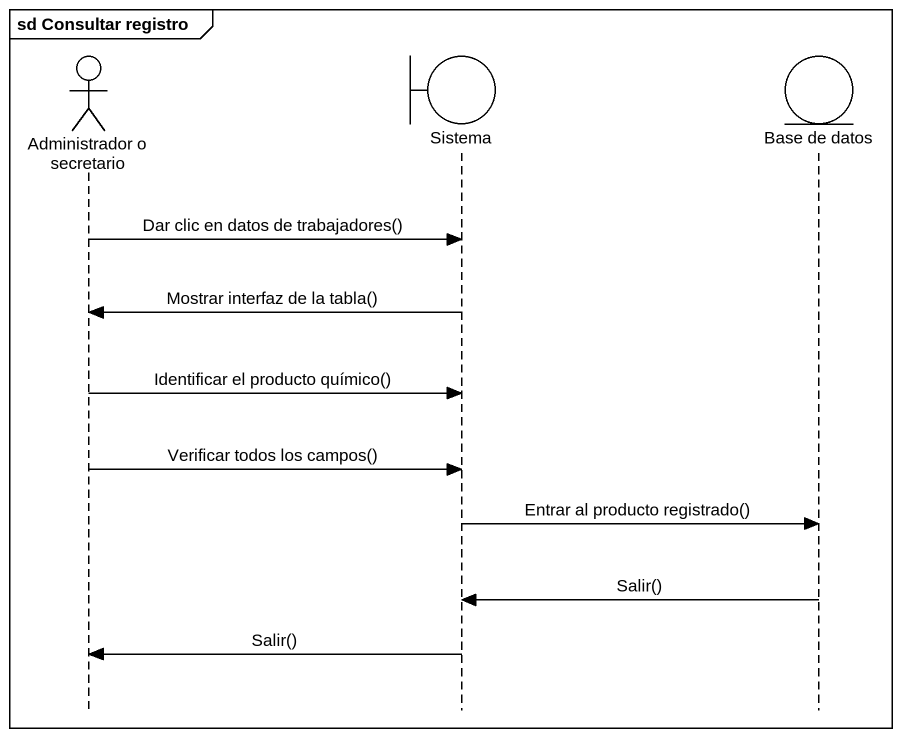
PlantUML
@startuml
mainframe sd Consultar registro
hide footbox
actor "Administrador o secretario" as Administrador_o_secretario
boundary Sistema
entity "Base de datos" as Base_de_datos

Administrador_o_secretario -> Sistema : Dar clic en datos de trabajadores()
Sistema -> Administrador_o_secretario : Mostrar interfaz de la tabla()
Administrador_o_secretario -> Sistema : Identificar el producto químico()
Administrador_o_secretario -> Sistema : Verificar todos los campos()
Sistema -> Base_de_datos : Entrar al producto registrado()
Base_de_datos -> Sistema : Salir()
Sistema -> Administrador_o_secretario : Salir()
@enduml
